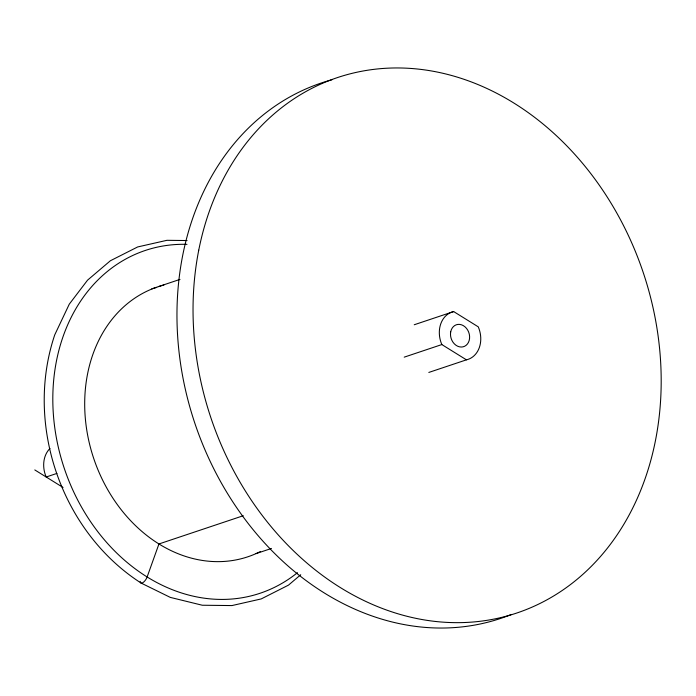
<?xml version="1.0" encoding="UTF-8"?>
<svg xmlns="http://www.w3.org/2000/svg" width="696" height="696" viewBox="0 0 696 696"><rect width="100%" height="100%" fill="white"/><g stroke="black" fill="none" stroke-linecap="round" stroke-linejoin="round"><path stroke-width="1.04" d="M300.733 574.731L288.501 585.127L261.209 598.925L231.942 605.572L202.275 605.233L170.32 597.403L141.018 583.022M158.401 286.621L180.003 279.392M414.233 324.754L453.653 311.564L478.256 326.842A24.995 20.193 71.5 0 1 466.442 359.841L428.814 372.438M56.942 473.402L46.188 477.004A24.995 20.193 71.5 0 1 49.973 448.459M404.211 357.152L441.838 344.564L466.442 359.841M243.278 515.727L158.949 543.959L147.134 576.958A5.768 2.436 -58.2 0 1 143.011 582.552A5.768 2.436 -58.2 0 1 140.227 581.404M256.041 553.607L271.466 548.448M187.076 240.538L166.944 240.311L137.669 246.95L110.386 260.748L87.557 280.157L69.278 304.161L54.758 334.82C24.543 424.264 61.187 531.387 140.627 582.743M34.8 469.93L63.049 487.47M511.456 614.429A282.332 228.036 71.5 0 1 194.889 423.377A282.332 228.036 71.5 0 1 331.949 79.779M441.838 344.564A24.995 20.193 71.5 0 1 453.653 311.564M151.772 288.849A142.297 114.927 71.5 0 1 156.704 287.448M297.47 572.669A180.751 145.995 71.5 0 1 64.337 468.538A180.751 145.995 71.5 0 1 186.98 244.348M260.556 551.458A142.297 114.927 71.5 0 1 95.117 462.475A142.297 114.927 71.5 0 1 163.943 285.021M198.743 250.177A282.332 228.036 71.5 0 0 496.813 618.492A282.332 228.036 71.5 0 0 585.797 167.257A282.332 228.036 71.5 0 0 198.743 250.177M450.703 331.888A11.536 9.318 71.5 0 0 462.962 346.852A11.536 9.318 71.5 0 0 466.485 328.355A11.536 9.318 71.5 0 0 450.703 331.888"/></g></svg>
